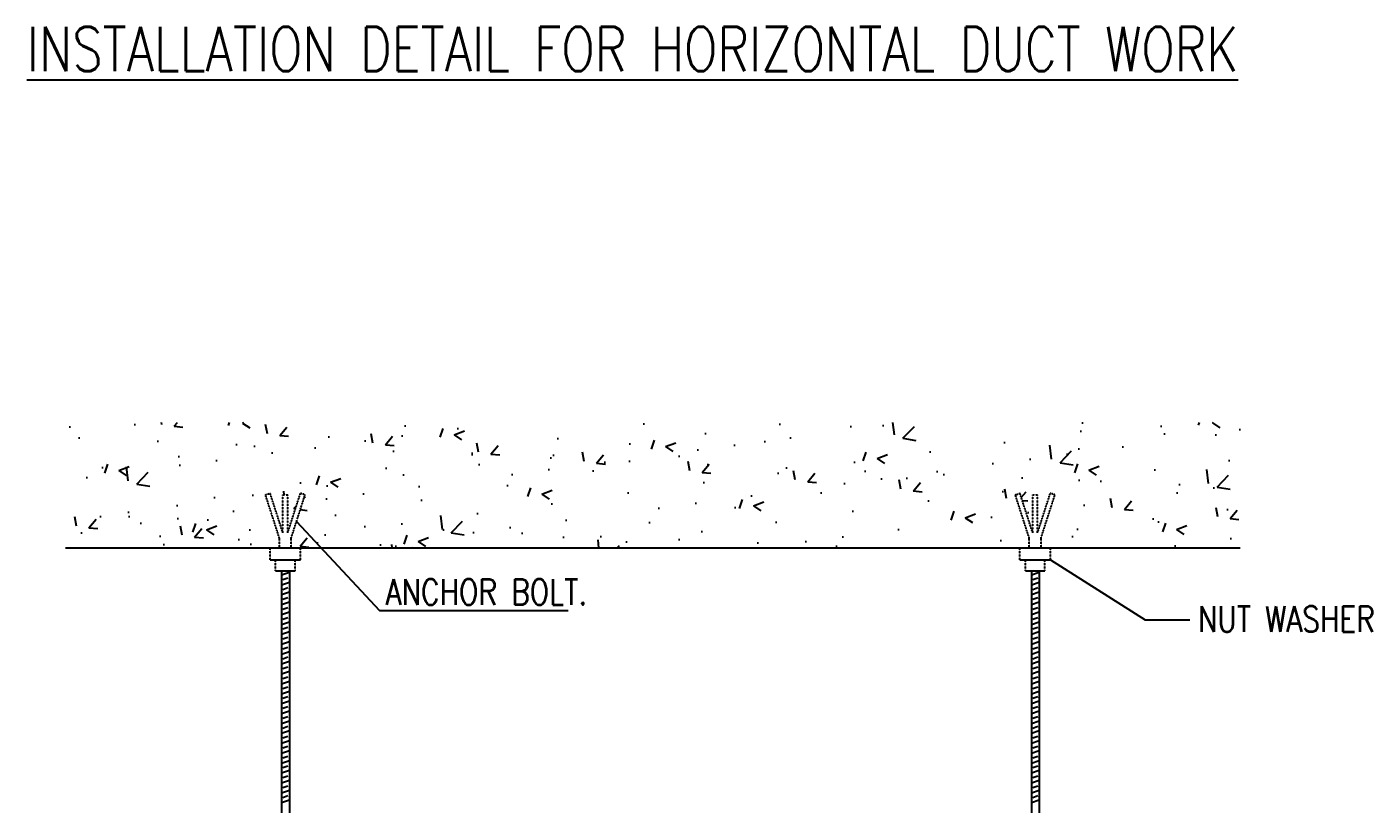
# Model space of a CAD drawing. Header units: millimetres. Extents: x -95178 to 274693, y -2232 to 263302.
# Drawn here: x 118968 to 132674, y 216889 to 224810 of the extents above; entities that cross this region are included whole.
import ezdxf

# ---------------------------------------------------------------- set-up
doc = ezdxf.new("R2010")
doc.units = ezdxf.units.MM
doc.linetypes.add('HIDDEN2', pattern=[0.1875, 0.125, -0.0625])
for name, color, linetype in [('HATCH', 9, 'Continuous'), ('M_Txt', 7, 'Continuous'), ('SUPPORT', 4, 'Continuous'), ('SUPPORTS', 252, 'Continuous'), ('TXT', 3, 'Continuous')]:
    doc.layers.add(name, color=color, linetype=linetype)
doc.styles.add('ROMANS', font='romans.shx', dxfattribs={"width": 0.8})
doc.styles.add('SIM1', font='ROMANS.SHX', dxfattribs={"width": 0.8, "height": 250})
doc.styles.add('view', font='romans.shx', dxfattribs={"width": 0.85})
doc.dimstyles.new('view', dxfattribs={"dimtxt": 2, "dimasz": 2, "dimexe": 1, "dimexo": 1, "dimgap": 1, "dimtad": 1, "dimdec": 0, "dimlfac": -1, "dimzin": 0, "dimdsep": 46, "dimtxsty": 'view', "dimcen": 2.5, "dimdle": 1.25, "dimclrd": 15, "dimclre": 15, "dimclrt": 3, "dimadec": 0, "dimazin": 0, "dimtfac": 0.9, "dimtdec": 0, "dimtofl": 0, "dimtmove": 2, "dimatfit": 0, "dimfxl": 1, "dimtolj": 1, "dimtzin": 0, "dimarcsym": 0})

# ---------------------------------------------------------------- blocks, each defined once
blk = doc.blocks.new('DUCT WORK SUPPORT-SINGLE')
at = {"layer": 'M_Txt', "style": 'SIM1', "width": 0.8}
blk.add_text('%%uINSTALLATION DETAIL FOR HORIZONTAL DUCT WORK', height=450, dxfattribs=at).set_placement((-5826.9, -4667.8))

msp = doc.modelspace()

# ---------------------------------------------------------------- hatches: boundary and pattern name
at = {"layer": 'HATCH'}
h = msp.add_hatch(dxfattribs=at)
h.set_pattern_fill('AR-CONC', color=256, scale=150, style=0)
h.set_pattern_definition([(50, (31368961.2, 277664241.7), (1075.890274, -94.1282025), [112.5, -1237.5]), (355, (31368961.2, 277664241.7), (-208.1270004, 1128.2882006), [90, -990]), (100.4514, (31369050.9, 277664233.9), (867.7640726, 1034.159313), [95.610285, -1051.713168]), (46.1842, (31368961.2, 277664541.7), (1600.861573, -248.2785215), [168.75, -1856.25]), (96.6356, (31369094.6, 277664521), (1401.994058, 1461.176806), [143.415432, -1577.5695]), (351.1842, (31368961.2, 277664541.7), (1401.992918, 1461.177901), [135, -1485]), (21, (31369111.2, 277664466.7), (895.3605782, -603.928336), [112.5, -1237.5]), (326, (31369111.2, 277664466.7), (364.972998, 1087.7250676), [90, -990]), (71.4514, (31369185.8, 277664416.4), (1260.333943, 483.795745), [95.610285, -1051.713168]), (37.5, (31368961.23, 277664241.7), (18.239783, 499.34078075), [0, -978, 0, -1005, 0, -993.75]), (7.5, (31368961.23, 277664241.7), (394.6043062, 591.6175678), [0, -573, 0, -955.5, 0, -378.75]), (327.5, (31368626.73, 277664241.7), (800.73365426, -33.8323076), [0, -375, 0, -1170, 0, -1552.5]), (317.5, (31368476.7, 277664241.7), (874.779254, 150.1574735), [0, -487.5, 0, -777, 0, -1102.5])])
h.paths.add_polyline_path([(129038.759, 220041.251), (129086.35, 220056.584), (129215.785, 219654.825), (129215.785, 220041.251), (129265.785, 220041.251), (129265.785, 219654.825), (129395.22, 220056.584), (129442.811, 220041.251), (129300.785, 219600.411), (129300.785, 219500.411), (131329.772, 219500.411), (131329.772, 220778.339), (119360.392, 220778.339), (119360.392, 219500.411), (121540.785, 219500.411), (121540.785, 219600.411), (121398.759, 220041.251), (121446.35, 220056.584), (121575.785, 219654.825), (121575.785, 220041.251), (121625.785, 220041.251), (121625.785, 219654.825), (121755.22, 220056.584), (121802.811, 220041.251), (121660.785, 219600.411), (121660.785, 219500.411), (129180.785, 219500.411), (129180.785, 219600.411)])

# ---------------------------------------------------------------- linework, layer by layer
at = {"color": 31}
for p, q in [((121562.474, 219266.111, 0), (121562.474, 212072.819, 0)), ((121642.474, 219266.111, 0), (121642.474, 212072.819, 0)), ((129202.474, 219266.111, 0), (129202.474, 212072.819, 0)), ((129282.474, 219266.111, 0), (129282.474, 212072.819, 0))]:
    msp.add_line(p, q, dxfattribs=at)
at = {"color": 9}
for p, q in [((121562.474, 219225.38, 0), (121642.474, 219252.837, 0)), ((121576.874, 219178.375, 0), (121628.074, 219195.947, 0)), ((129202.474, 219225.38, 0), (129282.474, 219252.837, 0)), ((129216.874, 219178.375, 0), (129268.074, 219195.947, 0)), ((121562.474, 219124.431, 0), (121642.474, 219151.888, 0)), ((121562.474, 219023.483, 0), (121642.474, 219050.939, 0)), ((121576.874, 219077.426, 0), (121628.074, 219094.998, 0)), ((129202.474, 219124.431, 0), (129282.474, 219151.888, 0)), ((129202.474, 219023.483, 0), (129282.474, 219050.939, 0)), ((129216.874, 219077.426, 0), (129268.074, 219094.998, 0)), ((121562.474, 218922.534, 0), (121642.474, 218949.99, 0)), ((121576.874, 218976.477, 0), (121628.074, 218994.049, 0)), ((121576.874, 218875.528, 0), (121628.074, 218893.101, 0)), ((129202.474, 218922.534, 0), (129282.474, 218949.99, 0)), ((129216.874, 218976.477, 0), (129268.074, 218994.049, 0)), ((129216.874, 218875.528, 0), (129268.074, 218893.101, 0)), ((121562.474, 218821.585, 0), (121642.474, 218849.042, 0)), ((121562.474, 218720.636, 0), (121642.474, 218748.093, 0)), ((121576.874, 218774.58, 0), (121628.074, 218792.152, 0)), ((129202.474, 218821.585, 0), (129282.474, 218849.042, 0)), ((129202.474, 218720.636, 0), (129282.474, 218748.093, 0)), ((129216.874, 218774.58, 0), (129268.074, 218792.152, 0)), ((121562.474, 218619.687, 0), (121642.474, 218647.144, 0)), ((121576.874, 218673.631, 0), (121628.074, 218691.203, 0)), ((129202.474, 218619.687, 0), (129282.474, 218647.144, 0)), ((129216.874, 218673.631, 0), (129268.074, 218691.203, 0)), ((121562.474, 218518.739, 0), (121642.474, 218546.195, 0)), ((121576.874, 218572.682, 0), (121628.074, 218590.254, 0)), ((121576.874, 218471.733, 0), (121628.074, 218489.306, 0)), ((129202.474, 218518.739, 0), (129282.474, 218546.195, 0)), ((129216.874, 218572.682, 0), (129268.074, 218590.254, 0)), ((129216.874, 218471.733, 0), (129268.074, 218489.306, 0)), ((121562.474, 218417.79, 0), (121642.474, 218445.247, 0)), ((121562.474, 218316.841, 0), (121642.474, 218344.298, 0)), ((121576.874, 218370.784, 0), (121628.074, 218388.357, 0)), ((129202.474, 218417.79, 0), (129282.474, 218445.247, 0)), ((129202.474, 218316.841, 0), (129282.474, 218344.298, 0)), ((129216.874, 218370.784, 0), (129268.074, 218388.357, 0)), ((121562.474, 218215.892, 0), (121642.474, 218243.349, 0)), ((121576.874, 218269.836, 0), (121628.074, 218287.408, 0)), ((129202.474, 218215.892, 0), (129282.474, 218243.349, 0)), ((129216.874, 218269.836, 0), (129268.074, 218287.408, 0)), ((121562.474, 218114.944, 0), (121642.474, 218142.4, 0)), ((121576.874, 218168.887, 0), (121628.074, 218186.459, 0)), ((121576.874, 218067.938, 0), (121628.074, 218085.51, 0)), ((129202.474, 218114.944, 0), (129282.474, 218142.4, 0)), ((129216.874, 218168.887, 0), (129268.074, 218186.459, 0)), ((129216.874, 218067.938, 0), (129268.074, 218085.51, 0)), ((121562.474, 218013.995, 0), (121642.474, 218041.452, 0)), ((121562.474, 217913.046, 0), (121642.474, 217940.503, 0)), ((121576.874, 217966.989, 0), (121628.074, 217984.562, 0)), ((129202.474, 218013.995, 0), (129282.474, 218041.452, 0)), ((129202.474, 217913.046, 0), (129282.474, 217940.503, 0)), ((129216.874, 217966.989, 0), (129268.074, 217984.562, 0)), ((121562.474, 217812.097, 0), (121642.474, 217839.554, 0)), ((121576.874, 217866.041, 0), (121628.074, 217883.613, 0)), ((129202.474, 217812.097, 0), (129282.474, 217839.554, 0)), ((129216.874, 217866.041, 0), (129268.074, 217883.613, 0)), ((121562.474, 217711.149, 0), (121642.474, 217738.605, 0)), ((121576.874, 217765.092, 0), (121628.074, 217782.664, 0)), ((121576.874, 217664.143, 0), (121628.074, 217681.715, 0)), ((129202.474, 217711.149, 0), (129282.474, 217738.605, 0)), ((129216.874, 217765.092, 0), (129268.074, 217782.664, 0)), ((129216.874, 217664.143, 0), (129268.074, 217681.715, 0)), ((121562.474, 217610.2, 0), (121642.474, 217637.657, 0)), ((121562.474, 217509.251, 0), (121642.474, 217536.708, 0)), ((121576.874, 217563.194, 0), (121628.074, 217580.767, 0)), ((129202.474, 217610.2, 0), (129282.474, 217637.657, 0)), ((129202.474, 217509.251, 0), (129282.474, 217536.708, 0)), ((129216.874, 217563.194, 0), (129268.074, 217580.767, 0)), ((121562.474, 217408.302, 0), (121642.474, 217435.759, 0)), ((121576.874, 217462.246, 0), (121628.074, 217479.818, 0)), ((121576.874, 217361.297, 0), (121628.074, 217378.869, 0)), ((129202.474, 217408.302, 0), (129282.474, 217435.759, 0)), ((129216.874, 217462.246, 0), (129268.074, 217479.818, 0)), ((129216.874, 217361.297, 0), (129268.074, 217378.869, 0)), ((121562.474, 217307.353, 0), (121642.474, 217334.81, 0)), ((121576.874, 217260.348, 0), (121628.074, 217277.92, 0)), ((129202.474, 217307.353, 0), (129282.474, 217334.81, 0)), ((129216.874, 217260.348, 0), (129268.074, 217277.92, 0)), ((121562.474, 217206.405, 0), (121642.474, 217233.861, 0)), ((121562.474, 217105.456, 0), (121642.474, 217132.913, 0)), ((121576.874, 217159.399, 0), (121628.074, 217176.972, 0)), ((129202.474, 217206.405, 0), (129282.474, 217233.861, 0)), ((129202.474, 217105.456, 0), (129282.474, 217132.913, 0)), ((129216.874, 217159.399, 0), (129268.074, 217176.972, 0)), ((121562.474, 217004.507, 0), (121642.474, 217031.964, 0)), ((121576.874, 217058.45, 0), (121628.074, 217076.023, 0)), ((121576.874, 216957.502, 0), (121628.074, 216975.074, 0)), ((129202.474, 217004.507, 0), (129282.474, 217031.964, 0)), ((129216.874, 217058.45, 0), (129268.074, 217076.023, 0)), ((129216.874, 216957.502, 0), (129268.074, 216975.074, 0)), ((121562.474, 216903.558, 0), (121642.474, 216931.015, 0)), ((129202.474, 216903.558, 0), (129282.474, 216931.015, 0))]:
    msp.add_line(p, q, dxfattribs=at)
at = {"layer": 'SUPPORT', "color": 50}
msp.add_line((119360.392, 219500.411, 0), (131329.772, 219500.411, 0), dxfattribs=at)
at = {"layer": 'SUPPORTS', "color": 31, "linetype": 'HIDDEN2'}
for p, q in [((121398.759, 220041.251, 0), (121446.35, 220056.584, 0)), ((121540.785, 219600.411, 0), (121398.759, 220041.251, 0)), ((121575.785, 219654.825, 0), (121446.35, 220056.584, 0)), ((121575.785, 220041.251, 0), (121625.785, 220041.251, 0)), ((121575.785, 219654.825, 0), (121575.785, 220041.251, 0)), ((121625.785, 219654.825, 0), (121755.22, 220056.584, 0)), ((121625.785, 219654.825, 0), (121625.785, 220041.251, 0)), ((121660.785, 219600.411, 0), (121802.811, 220041.251, 0)), ((121802.811, 220041.251, 0), (121755.22, 220056.584, 0)), ((129038.759, 220041.251, 0), (129086.35, 220056.584, 0)), ((129180.785, 219600.411, 0), (129038.759, 220041.251, 0)), ((129215.785, 219654.825, 0), (129086.35, 220056.584, 0)), ((129215.785, 219654.825, 0), (129215.785, 220041.251, 0)), ((129215.785, 220041.251, 0), (129265.785, 220041.251, 0)), ((129265.785, 219654.825, 0), (129395.22, 220056.584, 0)), ((129265.785, 219654.825, 0), (129265.785, 220041.251, 0)), ((129300.785, 219600.411, 0), (129442.811, 220041.251, 0)), ((129442.811, 220041.251, 0), (129395.22, 220056.584, 0)), ((121540.785, 219500.411, 0), (121540.785, 219600.411, 0)), ((121660.785, 219500.411, 0), (121660.785, 219600.411, 0)), ((129180.785, 219500.411, 0), (129180.785, 219600.411, 0)), ((129300.785, 219500.411, 0), (129300.785, 219600.411, 0)), ((121445.585, 219379.411, 0), (121445.585, 219500.411, 0)), ((121755.985, 219379.411, 0), (121755.985, 219500.411, 0)), ((129085.585, 219379.411, 0), (129085.585, 219500.411, 0)), ((129395.985, 219379.411, 0), (129395.985, 219500.411, 0)), ((121501.785, 219266.111, 0), (121501.785, 219379.411, 0)), ((121699.785, 219266.111, 0), (121699.785, 219379.411, 0)), ((129141.785, 219266.111, 0), (129141.785, 219379.411, 0)), ((129339.785, 219266.111, 0), (129339.785, 219379.411, 0))]:
    msp.add_line(p, q, dxfattribs=at)
at = {"layer": 'SUPPORTS', "color": 31}
for p, q in [((121445.585, 219379.411, 0), (121755.985, 219379.411, 0)), ((129085.585, 219379.411, 0), (129395.985, 219379.411, 0)), ((121501.785, 219266.111, 0), (121699.785, 219266.111, 0)), ((129141.785, 219266.111, 0), (129339.785, 219266.111, 0))]:
    msp.add_line(p, q, dxfattribs=at)

# ---------------------------------------------------------------- block references
msp.add_blockref('DUCT WORK SUPPORT-SINGLE', (124794.944, 229027.762))

# ---------------------------------------------------------------- texts
at = {"layer": 'TXT', "style": 'ROMANS', "width": 0.8}
for s, p in [('ANCHOR BOLT.', (122622.816, 218920.231, 0)), ('NUT WASHER', (130899.269, 218643.52, 0))]:
    msp.add_text(s, height=262.75, dxfattribs=at).set_placement(p)

# ---------------------------------------------------------------- leaders
at = {"color": 15}
for points in [[(121715.228, 219769.397, 0), (122558.996, 218861.299, 0), (124483.347, 218861.299, 0)], [(129395.985, 219379.411, 0), (130360.995, 218767.458, 0), (130818.228, 218767.458, 0)]]:
    msp.add_leader(points, dimstyle='view', override={"dimscale": 1.5, "dimtxt": 3, "dimtad": 0, "dimtih": 1, "dimlfac": 1, "dimrnd": 5, "dimtxsty": 'ROMANS', "dimcen": 3, "dimdle": 0, "dimtp": 50, "dimtm": 3, "dimtfac": 1, "dimtdec": 4, "dimtofl": 1}, dxfattribs=at)

doc.saveas('drawing.dxf')
